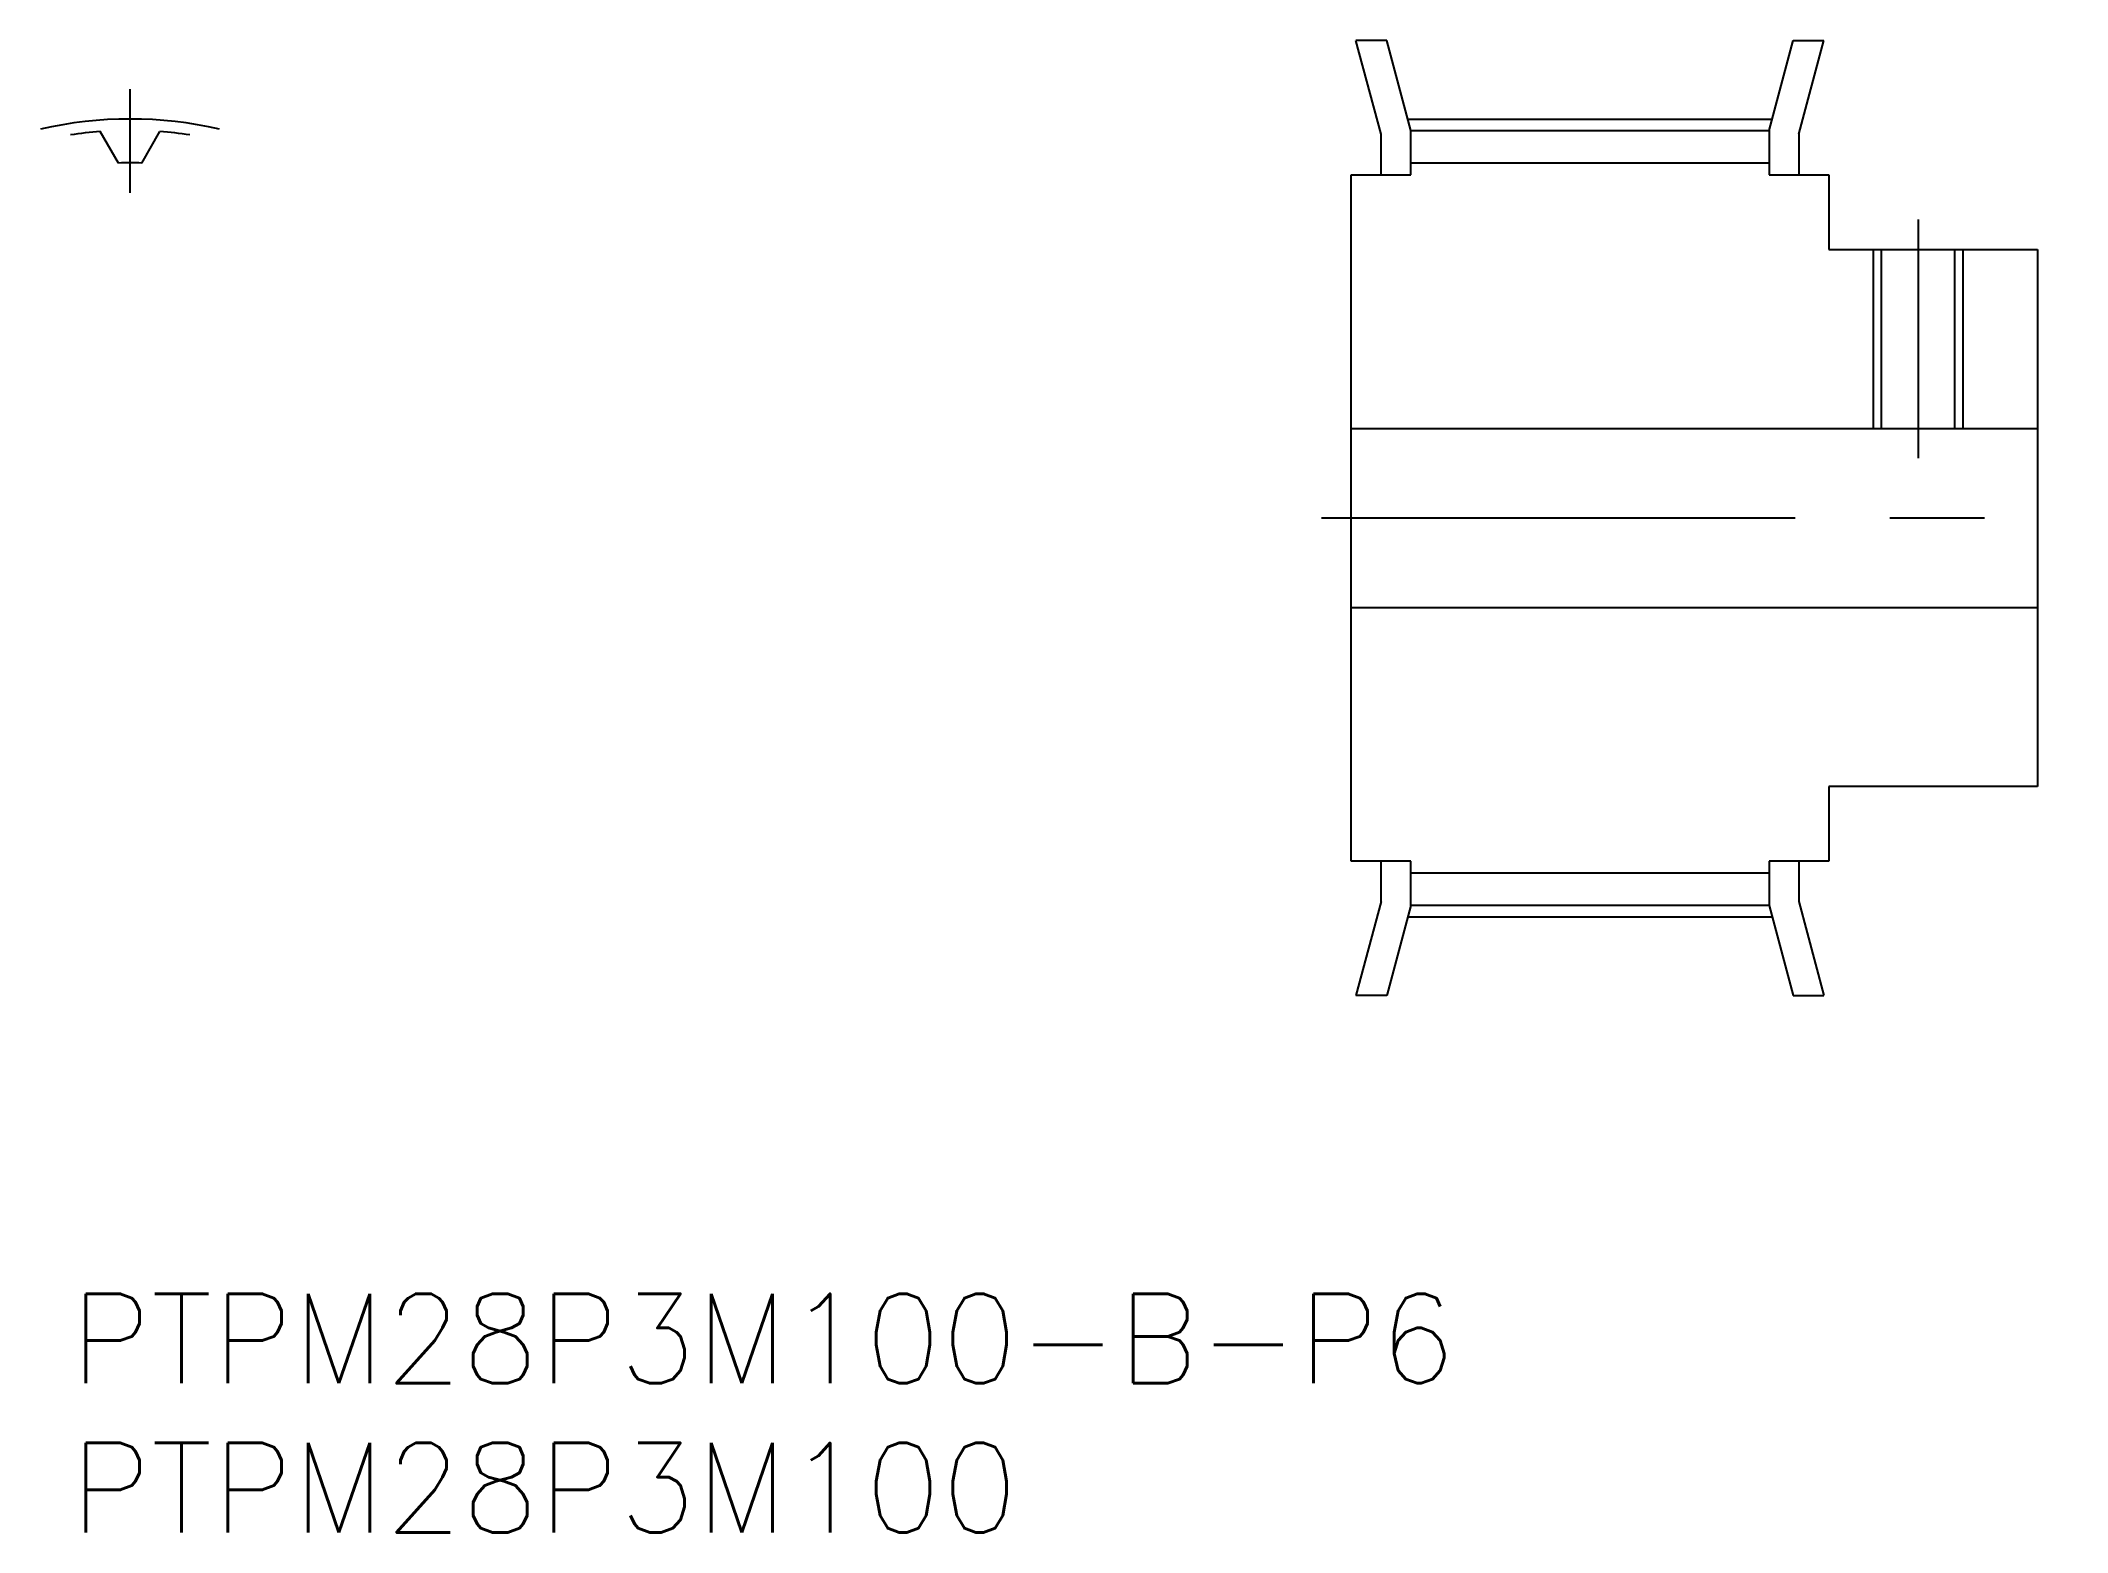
# Model space of a CAD drawing. Extents: x -1 to 66.9, y -8 to 42.
import ezdxf

# ---------------------------------------------------------------- set-up
doc = ezdxf.new("R2010")
doc.units = 0
doc.header["$LTSCALE"] = 0.5
doc.linetypes.add('CENTER', pattern=[50.8, 31.75, -6.35, 6.35, -6.35])
doc.linetypes.add('DASHED', pattern=[19.05, 12.7, -6.35])
for name, color, linetype in [('MSM_CENTER', 1, 'CENTER'), ('MSM_CONTINUOUS', 7, 'CONTINUOUS'), ('MSM_DASHED', 4, 'DASHED'), ('MSM_PART_NUMBER', 7, 'CONTINUOUS')]:
    doc.layers.add(name, color=color, linetype=linetype)
doc.styles.get("Standard").update_dxf_attribs({"font": 'txt.shx', "height": 3, "bigfont": 'bigfont.shx'})

# ---------------------------------------------------------------- blocks, each defined once
blk = doc.blocks.new('*U12')
at = {"layer": 'MSM_PART_NUMBER'}
blk.add_text('PTPM28P3M100-B-P6', height=3, dxfattribs=at).set_placement((0, -3))
blk = doc.blocks.new('*U13')
at = {"layer": 'MSM_PART_NUMBER'}
blk.add_text('PTPM28P3M100', height=3, dxfattribs=at).set_placement((0, -8))

msp = doc.modelspace()

# ---------------------------------------------------------------- linework, layer by layer
at = {"layer": 'MSM_CENTER'}
for p, q in [((2, 36.9), (2, 40.37)), ((44.813, 39.37), (57.017, 39.37)), ((61.915, 36), (61.915, 28)), ((41.915, 26), (66.915, 26)), ((44.813, 12.63), (57.017, 12.63))]:
    msp.add_line(p, q, dxfattribs=at)
msp.add_arc((2, 26), 13.37, 77.0334, 102.9666, dxfattribs=at)
at = {"layer": 'MSM_CONTINUOUS'}
for p, q in [((44.109, 42), (43.073, 42)), ((43.915, 38.858), (43.073, 42)), ((44.915, 38.99), (44.109, 42)), ((56.915, 38.99), (57.722, 42)), ((57.722, 42), (58.757, 42)), ((57.915, 38.858), (58.757, 42)), ((1.611, 37.894), (1, 38.951)), ((2.389, 37.894), (3, 38.951)), ((43.915, 37.5), (43.915, 38.858)), ((44.915, 37.5), (44.915, 38.99)), ((44.915, 38.99), (56.915, 38.99)), ((56.915, 38.99), (56.915, 37.5)), ((57.915, 38.858), (57.915, 37.5)), ((42.915, 14.5), (42.915, 37.5)), ((42.915, 37.5), (44.915, 37.5)), ((44.915, 37.9), (56.915, 37.9)), ((56.915, 37.5), (58.915, 37.5)), ((58.915, 37.5), (58.915, 35)), ((58.915, 35), (65.915, 35)), ((65.915, 35), (65.915, 17)), ((42.915, 29), (65.915, 29)), ((42.915, 23), (65.915, 23)), ((58.915, 17), (58.915, 14.5)), ((65.915, 17), (58.915, 17)), ((44.915, 14.5), (42.915, 14.5)), ((43.915, 13.142), (43.915, 14.5)), ((44.915, 13.01), (44.915, 14.5)), ((56.915, 14.5), (56.915, 13.01)), ((58.915, 14.5), (56.915, 14.5)), ((57.915, 14.5), (57.915, 13.142)), ((56.915, 14.1), (44.915, 14.1)), ((43.915, 13.142), (43.073, 10)), ((44.915, 13.01), (44.109, 10)), ((56.915, 13.01), (44.915, 13.01)), ((56.915, 13.01), (57.722, 10)), ((57.915, 13.142), (58.757, 10)), ((44.109, 10), (43.073, 10)), ((57.722, 10), (58.757, 10))]:
    msp.add_line(p, q, dxfattribs=at)
for radius, start, end in [(12.99, 94.41513, 98.85675), (12.99, 81.14325, 85.58487), (11.9, 88.12635, 91.87365)]:
    msp.add_arc((2, 26), radius, start, end, dxfattribs=at)
at = {"layer": 'MSM_DASHED'}
for p, q in [((60.415, 29), (60.415, 35)), ((60.686, 29), (60.686, 35)), ((63.145, 29), (63.145, 35)), ((63.415, 29), (63.415, 35))]:
    msp.add_line(p, q, dxfattribs=at)

# ---------------------------------------------------------------- block references
at = {"layer": 'MSM_CONTINUOUS'}
for name in ['*U12', '*U13']:
    msp.add_blockref(name, (0, 0), dxfattribs=at)

doc.saveas('drawing.dxf')
